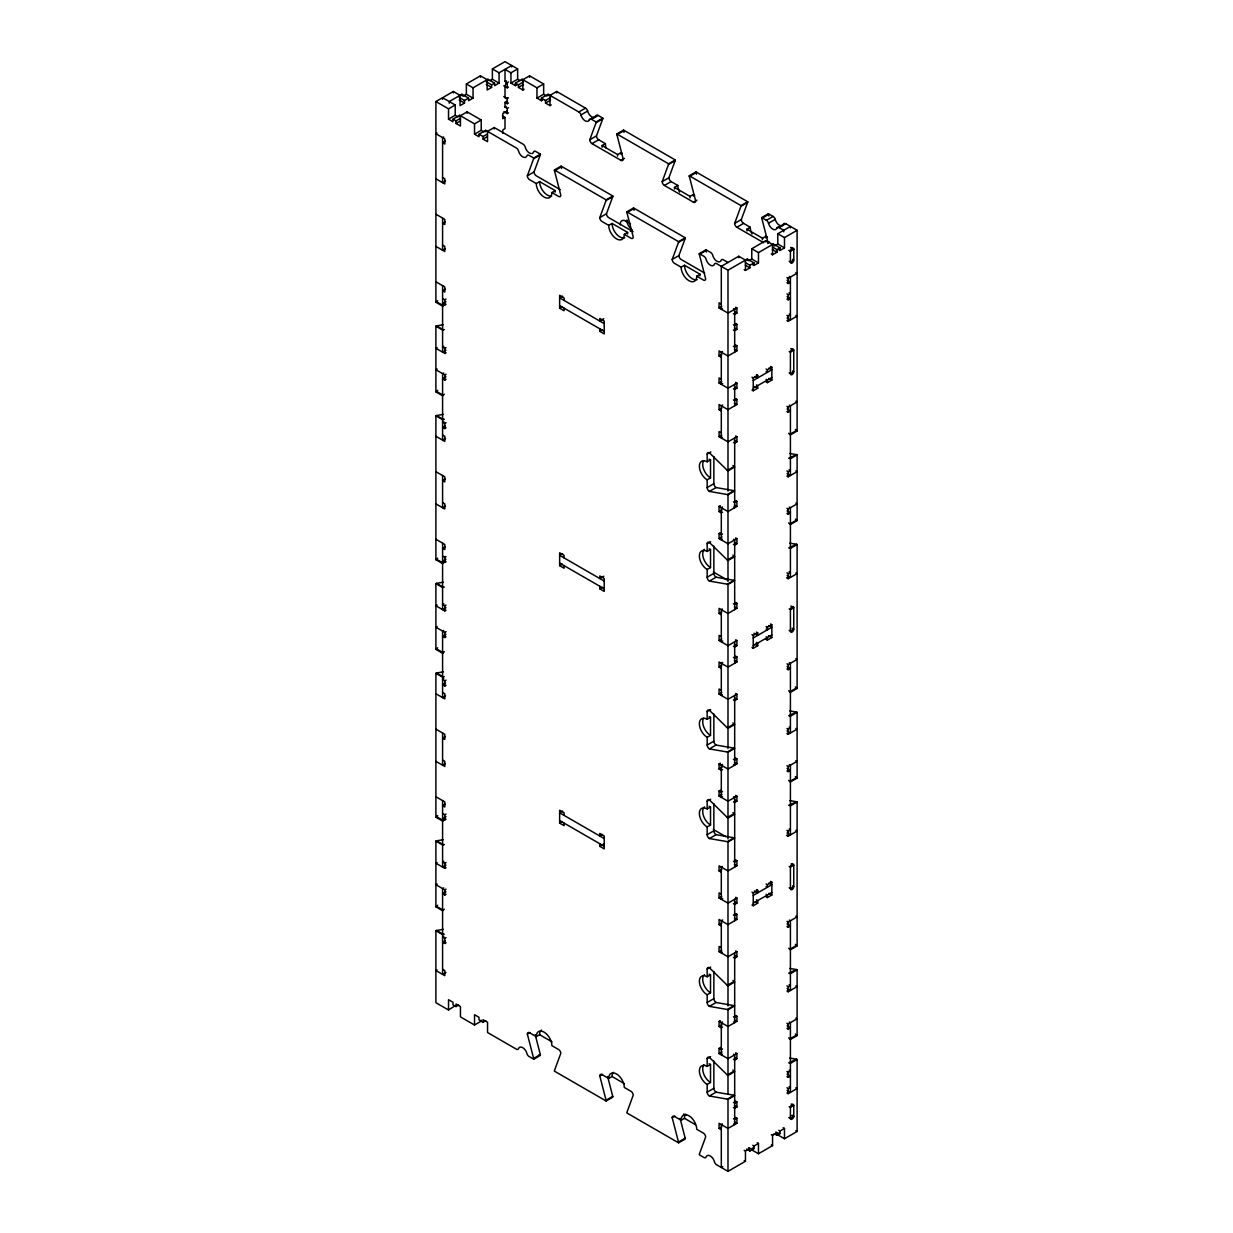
<?xml version="1.0" encoding="UTF-8"?>
<svg xmlns="http://www.w3.org/2000/svg" width="1233" height="1233" viewBox="0 0 1233 1233"><rect width="100%" height="100%" fill="white"/><g stroke="black" fill="none" stroke-linecap="round" stroke-linejoin="round"><path stroke-width="1.5" d="M536.263 183.547L539.607 181.605L555.22 190.622L551.875 192.548A11.035 6.365 60 0 1 544.077 197.064A11.035 6.365 60 0 1 536.263 183.547L529.574 179.679A3.16 1.819 60 0 1 527.354 175.81L533.627 158.718A3.16 1.819 60 0 0 533.719 158.04L540.408 154.171L535.708 151.459A3.16 1.819 60 0 0 533.612 151.967A6.304 3.637 60 0 1 531.978 153.508M527.354 175.81L534.043 171.957L540.316 154.865A3.16 1.819 60 0 0 540.408 154.171M624.484 158.363L621 160.367L592.01 143.629A3.16 1.819 60 0 1 589.775 139.776L596.063 122.683A3.16 1.819 60 0 0 596.156 121.99L602.845 118.137L598.144 115.424A3.16 1.819 60 0 0 596.048 115.917A6.304 3.637 60 0 1 591.84 116.919A6.304 3.637 60 0 1 587.632 111.062A3.16 1.819 60 0 0 585.521 108.134L556.669 91.473L549.98 95.342L549.98 105.637L551.228 104.913M589.775 139.776L596.464 135.907L602.752 118.815A3.16 1.819 60 0 0 602.845 118.137M608.701 225.362L612.046 223.42L627.643 232.436L624.299 234.362A11.035 6.365 60 0 1 616.5 238.878A11.035 6.365 60 0 1 608.701 225.362L602.012 221.493A3.16 1.819 60 0 1 599.777 217.64L606.05 200.532A3.16 1.819 60 0 0 606.143 199.854L612.832 196.001L561.107 166.131L554.418 169.984A3.16 1.819 60 0 0 554.511 170.786L560.799 195.122A3.16 1.819 60 0 1 558.564 196.417L551.875 192.548M599.777 217.64L606.466 213.771L612.739 196.679A3.16 1.819 60 0 0 612.832 196.001M696.907 200.178L693.424 202.181L664.433 185.443A3.16 1.819 60 0 1 662.213 181.59L668.486 164.498A3.16 1.819 60 0 0 668.579 163.804L675.268 159.951L623.544 130.082L616.854 133.95A3.16 1.819 60 0 0 616.947 134.736L623.22 159.088A3.16 1.819 60 0 1 621 160.367M662.213 181.59L668.903 177.722L675.175 160.629A3.16 1.819 60 0 0 675.268 159.951M681.125 267.176L684.469 265.249L700.082 274.25L696.737 276.192A11.035 6.365 60 0 1 688.923 280.692A11.035 6.365 60 0 1 681.125 267.176L674.436 263.307A3.16 1.819 60 0 1 672.201 259.454L678.489 242.362A3.16 1.819 60 0 0 678.582 241.668L685.271 237.815L633.546 207.945L626.857 211.814A3.16 1.819 60 0 0 626.95 212.6L633.223 236.936A3.16 1.819 60 0 1 630.988 238.231L624.299 234.362M672.201 259.454L678.89 255.585L685.178 238.493A3.16 1.819 60 0 0 685.271 237.815M763.766 242.793L736.872 227.273A3.16 1.819 60 0 1 734.637 223.404L740.925 206.312A3.16 1.819 60 0 0 741.018 205.634L747.707 201.765L695.967 171.896L689.278 175.764A3.16 1.819 60 0 0 689.37 176.55L695.659 200.902A3.16 1.819 60 0 1 693.424 202.181M734.637 223.404L741.326 219.536L747.614 202.443A3.16 1.819 60 0 0 747.707 201.765M444.342 304.536L443.217 305.645A3.16 1.819 -60 0 1 442.585 306.123L435.896 302.255A3.16 1.819 -60 0 0 436.528 301.777L437.653 300.682M444.342 394.19L443.217 395.284A3.16 1.819 -60 0 1 442.585 395.762L435.896 391.894A3.16 1.819 -60 0 0 436.528 391.431L437.653 390.322M445.452 560.907L443.217 563.111A3.16 1.819 -60 0 1 442.585 563.589L435.896 559.72A3.16 1.819 -60 0 0 436.528 559.258L437.653 558.148M444.342 651.656L443.217 652.766A3.16 1.819 -60 0 1 442.585 653.228L435.896 649.375A3.16 1.819 -60 0 0 436.528 648.897L437.653 647.803M444.342 819.483L443.217 820.592A3.16 1.819 -60 0 1 442.585 821.055L435.896 817.202A3.16 1.819 -60 0 0 436.528 816.724L437.653 815.63M444.342 909.137L443.217 910.231A3.16 1.819 -60 0 1 442.585 910.709L435.896 906.841A3.16 1.819 -60 0 0 436.528 906.363L437.653 905.269M435.896 302.255L435.896 101.553L453.359 91.473L460.048 95.342L460.048 105.637L464.502 103.063L464.502 100.49L468.586 98.131L468.586 100.705L473.056 98.131L473.056 87.82L466.367 83.967L466.367 94.263L473.056 98.131M466.367 83.967L480.454 75.83L487.143 79.698L487.143 89.994L491.597 87.42L491.597 84.846L486.249 81.748M511.695 67.014L511.695 65.519L499.072 72.809L499.072 83.104L492.383 79.251L492.383 68.94L505.006 61.65L517.644 68.94L517.644 79.251L510.955 83.104L510.955 72.809L505.006 69.372L505.006 81.393L507.241 82.673L508.489 81.948M468.586 98.131L461.897 94.263L449.274 101.553L449.274 103.248M473.056 87.82L487.914 79.251L494.603 83.104L494.603 85.678L499.072 83.104M463.022 96.189L466.367 94.263M489.871 80.684L492.383 79.251M448.519 108.858L455.208 104.99L455.208 115.285L448.519 119.154L448.519 108.858L435.896 101.553M510.955 72.809L517.644 68.94M491.597 84.846L494.603 83.104M505.006 81.393L506.27 80.669M448.519 119.154L452.989 121.728L452.989 119.154L459.678 115.285L474.535 123.87L481.224 120.002L481.224 130.313L474.535 134.166L474.535 123.87M503.758 85.817L507.241 87.82L508.489 87.096M516.673 84.954L515.425 85.678L515.425 83.104L522.114 79.251L536.971 87.82L543.661 83.967L543.661 94.263L536.971 98.131L536.971 87.82M481.224 120.002L467.137 111.879L460.448 115.732L460.448 126.043L455.994 123.454L455.994 120.88L460.001 118.568M543.661 83.967L529.574 75.83L522.884 79.698L522.884 89.994L524.133 89.269M515.425 83.104L518.43 84.846L523.439 81.948M437.006 133.102L435.896 133.734L444.805 138.897L444.805 144.045L442.585 142.751L445.252 141.209M455.994 123.454L460.001 121.142M518.43 84.846L518.43 87.42L523.439 84.522M503.758 96.544L507.241 98.548L508.489 97.823M443.695 136.955L442.585 137.603L442.585 182.654L445.545 180.943M508.489 107.703L507.241 108.427L505.006 107.132L505.006 102.416L507.518 100.967M505.006 102.416L507.241 103.711L508.489 102.986M505.006 107.132L506.27 106.408M507.241 111.001L502.787 113.575L502.787 118.722L505.006 117.428L505.006 128.586L502.787 129.881L502.787 133.318M503.896 111.648L507.241 113.575L508.489 112.85M474.535 134.166L479.005 136.74L479.005 134.166L485.694 130.313L516.411 148.037A3.16 1.819 60 0 1 518.507 150.965A6.304 3.637 60 0 0 522.715 156.838A6.304 3.637 60 0 0 526.923 155.82A3.16 1.819 60 0 1 529.019 155.327L533.719 158.04M542.69 99.981L541.426 100.705L541.426 98.131L548.115 94.263L578.832 112.003A3.16 1.819 60 0 1 580.943 114.931A6.304 3.637 60 0 0 585.151 120.788A6.304 3.637 60 0 0 589.343 119.786A3.16 1.819 60 0 1 591.455 119.277L598.144 115.424M530.714 153.508A6.304 3.637 60 0 1 525.196 147.112A3.16 1.819 60 0 0 523.1 144.184L494.233 127.523L487.544 131.376L487.544 141.687L483.089 139.098L483.089 136.524L479.005 134.166M483.089 136.524L487.097 134.212M541.426 98.131L545.525 100.49L550.534 97.592M483.089 139.098L487.097 136.786M545.525 100.49L545.525 103.063L550.534 100.166M578.832 112.003L585.521 108.134M580.943 114.931L587.632 111.062M589.343 119.786L596.032 115.917M533.627 158.718L540.316 154.865M596.063 122.683L602.752 118.815M445.252 221.663L442.585 223.219L444.805 224.498L444.805 219.351L435.896 214.203M592.01 143.629L598.699 139.776L605.388 143.629A11.035 6.365 60 0 0 606.266 148.268M554.511 170.786L561.2 166.917A3.16 1.819 60 0 1 561.107 166.131M616.947 134.736L623.636 130.868A3.16 1.819 60 0 1 623.544 130.082M602.166 147.282A11.035 6.365 60 0 1 602.043 145.571L605.388 143.629M445.252 248.696L442.585 250.253L442.585 218.056M617.517 156.144A11.035 6.365 60 0 0 617.656 154.572L621 152.645L622.249 153.37M445.252 289.262L442.585 290.803L444.805 292.082L444.805 286.935L435.896 281.787M606.05 200.532L612.739 196.679M668.486 164.498L675.175 160.629M442.585 298.525L444.805 299.804L446.069 299.08M445.93 301.746L442.585 303.672L444.805 304.967L446.069 304.243M664.433 185.443L671.122 181.59L677.811 185.443A11.035 6.365 60 0 0 679.568 192.132M626.95 212.6L633.639 208.731A3.16 1.819 60 0 1 633.546 207.945M689.37 176.55L696.059 172.697A3.16 1.819 60 0 1 695.967 171.896M674.605 189.096A11.035 6.365 60 0 1 674.466 187.385L677.811 185.443M620.245 224.915A7.876 4.547 60 0 1 625.794 221.061L627.042 220.337M689.956 197.958A11.035 6.365 60 0 0 690.079 196.386L693.424 194.46L694.688 195.184M630.387 231.28L632.067 230.324M437.145 347.583L435.896 348.307L444.805 353.455L446.069 352.73M443.834 346.288L442.585 347.012L444.805 348.307L446.069 347.583M445.93 350.234L442.585 352.16L442.585 285.655M562.618 296.167L559.643 297.877L604.232 323.632M437.145 369.037L435.896 369.761L444.805 374.909L446.069 374.185M443.695 372.983L442.585 373.614L442.585 440.135L445.545 438.424M564.097 300.451L564.097 297.877L559.643 295.303L559.643 308.173L562.31 306.632M678.489 242.362L685.178 238.493M740.925 206.312L747.614 202.443M445.93 376.836L442.585 378.762L444.805 380.057L446.069 379.332M736.872 227.273L743.561 223.404L750.25 227.273A11.035 6.365 60 0 0 751.991 233.962M696.737 276.192L703.426 280.045A3.16 1.819 60 0 0 705.646 278.766L699.373 254.414A3.16 1.819 60 0 1 699.281 253.628L705.97 249.76L710.67 252.472A3.16 1.819 60 0 1 712.766 255.401A6.304 3.637 60 0 0 716.974 261.273A6.304 3.637 60 0 0 721.182 260.255A3.16 1.819 60 0 1 723.278 259.762L727.994 262.475M767.928 243.579A3.16 1.819 60 0 0 768.082 242.716L761.809 218.364A3.16 1.819 60 0 1 761.717 217.578L768.406 213.71L773.106 216.438A3.16 1.819 60 0 1 775.203 219.366A6.304 3.637 60 0 0 779.41 225.223A6.304 3.637 60 0 0 783.618 224.221A3.16 1.819 60 0 1 785.714 223.712L797.104 230.294L797.104 430.995L790.415 434.848A3.16 1.819 60 0 1 789.783 434.37L788.658 433.276M699.373 254.414L706.062 250.546A3.16 1.819 60 0 1 705.97 249.76M761.809 218.364L768.498 214.511A3.16 1.819 60 0 1 768.406 213.71M747.028 230.91A11.035 6.365 60 0 1 746.905 229.199L750.25 227.273M761.717 217.578L766.417 220.291L773.106 216.438M766.417 220.291A3.16 1.819 60 0 1 768.513 223.219L775.203 219.366M603.785 318.731L599.777 321.058L599.777 318.468L604.232 321.058L604.232 333.927L599.777 331.353L599.777 328.779M768.513 223.219A6.304 3.637 60 0 0 772.721 229.091A6.304 3.637 60 0 0 776.929 228.074L783.618 224.221M776.929 228.074A3.16 1.819 60 0 1 779.025 227.581L785.714 223.712M443.834 421.393L442.585 422.102L444.805 423.397L446.069 422.672M599.777 331.353L602.459 329.812M762.379 239.772A11.035 6.365 60 0 0 762.518 238.216L765.863 236.274L767.527 237.245M445.252 425.709L442.585 427.265L444.805 428.545L446.069 427.82M744.193 269.688L745.456 270.412L745.456 260.117L738.767 256.248L721.305 266.343L721.305 309.252L722.415 308.604M751.776 248.742L758.465 252.611L758.465 262.906L751.776 259.038L751.776 248.742L765.863 240.605L772.552 244.473L772.552 254.769L771.303 254.044M797.104 230.294L784.481 237.584L784.481 247.879L777.792 244.026L777.792 233.731L790.415 226.425L790.415 227.935M768.082 242.716L769.346 241.992M699.281 253.628L703.981 256.341A3.16 1.819 60 0 1 706.077 259.269A6.304 3.637 60 0 0 710.285 265.126A6.304 3.637 60 0 0 714.493 264.124A3.16 1.819 60 0 1 716.589 263.631L727.994 270.197L747.306 259.038L753.995 262.906L753.995 265.48L752.746 264.756M758.465 252.611L773.322 244.026L780.011 247.879L780.011 250.453L778.763 249.729M748.708 260.81L751.776 259.038M774.447 245.953L777.792 244.026M745.318 262.614L749.911 265.265L753.995 262.906M772.413 246.97L777.006 249.621L780.011 247.879M745.456 270.412L749.911 267.838L749.911 265.265M753.995 265.48L758.465 262.906M772.552 254.769L777.006 252.195L777.006 249.621M780.011 250.453L784.481 247.879M721.305 304.104L719.07 302.809L719.07 307.957L721.752 306.416M733.419 313.675L734.683 314.4L736.902 313.105L736.902 307.957L727.994 313.105L719.07 307.957M786.931 277.625L788.195 278.35L797.104 273.202L795.855 272.478M445.252 479.144L442.585 480.685L444.805 481.964L444.805 476.817L435.896 471.669M786.931 282.773L788.195 283.498L790.415 282.218L787.07 280.276M733.419 329.982L734.683 330.706L736.902 329.411L736.902 324.264L734.683 325.558L733.419 324.834M786.931 293.932L788.195 294.656L790.415 293.377L789.166 292.653M786.931 299.08L788.195 299.804L790.415 298.525L787.07 296.598M445.252 506.177L442.585 507.719L442.585 475.537M722.415 351.513L721.305 352.16L721.305 384.342L722.692 383.54M735.654 344.993L736.902 345.718L736.902 350.881L727.994 356.029L719.07 350.881L719.07 356.029L721.752 354.472M736.902 345.718L734.683 347.012L733.419 346.288M786.931 315.386L788.195 316.11L790.415 314.831L789.166 314.107M786.931 320.534L788.195 321.258L797.104 316.11L795.855 315.386M721.305 379.194L719.07 377.914L719.07 383.062L721.752 381.506M445.252 546.728L442.585 548.269L444.805 549.564L444.805 544.416L435.896 539.253M733.419 388.765L734.683 389.489L736.902 388.21L736.902 383.062L727.994 388.21L719.07 383.062M751.991 377.19L753.24 377.914L757.709 375.341L757.709 377.914L755.197 376.466M766.109 369.037L767.358 369.761L771.827 367.187L771.827 380.057L767.358 382.631L766.109 381.922M442.585 555.991L444.805 557.285L446.069 556.561M753.255 380.488L771.843 369.761L768.868 368.035M445.93 559.212L442.585 561.138L444.805 562.433L446.069 561.709M722.692 404.994L721.305 405.796L721.305 437.992L722.415 437.345M753.255 388.21L771.843 377.483M735.654 398.644L736.902 399.369L736.902 404.516L727.994 409.664L719.07 404.516L719.07 409.664L721.752 408.123M736.902 399.369L734.683 400.648L733.419 399.924M751.991 390.06L753.24 390.784L757.709 388.21L757.709 385.636L756.446 384.912M721.305 432.829L719.07 431.55L719.07 436.698L721.752 435.157M437.145 605.049L435.896 605.773L444.805 610.921L446.069 610.196M443.834 603.754L442.585 604.478L444.805 605.773L446.069 605.049M733.419 442.416L734.683 443.14L736.902 441.846L736.902 436.698L727.994 441.846L719.07 436.698M786.931 406.366L788.195 407.09L797.104 401.943L795.855 401.218M709.407 491.428L716.096 487.574L734.036 490.672A3.16 1.819 60 0 1 734.683 490.934L727.994 494.803A3.16 1.819 60 0 0 727.347 494.541L709.407 491.428A3.16 1.819 60 0 1 707.172 487.574L707.172 479.837A11.035 6.365 60 0 1 699.373 466.321A11.035 6.365 60 0 1 707.172 461.82L707.172 454.098L710.932 451.925M445.93 607.699L442.585 609.641L442.585 543.121M786.931 411.514L788.195 412.238L790.415 410.943L787.07 409.017M707.172 461.82L710.516 459.894L710.516 477.911L707.172 479.837M562.618 553.632L559.643 555.343L604.232 581.097M437.145 626.503L435.896 627.227L444.805 632.375L446.069 631.65M443.695 630.448L442.585 631.096L442.585 697.601L445.545 695.89M564.097 557.933L564.097 555.343L559.643 552.769L559.643 565.654L562.31 564.097M727.347 470.42L734.036 466.552A3.16 1.819 60 0 0 734.683 467.03L727.994 470.898A3.16 1.819 60 0 1 727.347 470.42L709.407 452.804A3.16 1.819 60 0 0 707.172 454.098M789.783 434.37L796.472 430.517A3.16 1.819 60 0 0 797.104 430.995M445.93 634.317L442.585 636.243L444.805 637.523L446.069 636.798M707.172 487.574L713.861 483.706L713.861 456.518M727.347 494.541L734.036 490.672M788.658 458.306L796.472 454.638A3.16 1.819 60 0 1 797.104 454.885L797.104 520.634L790.415 524.503A3.16 1.819 60 0 1 789.783 524.025L788.658 522.915M797.104 454.885L790.415 458.753A3.16 1.819 60 0 0 789.783 458.491M722.553 512.142L721.305 512.866L719.07 511.572L719.07 506.424L720.319 505.7M722.553 506.994L721.305 507.719L721.305 539.9L722.415 539.253M603.785 576.212L599.777 578.524L599.777 575.95L604.232 578.524L604.232 591.393L599.777 588.819L599.777 586.245M719.07 511.572L721.999 509.892M719.07 506.424L727.994 511.572L736.902 506.424L736.902 501.276L734.683 502.571L733.419 501.846M786.931 470.944L788.195 471.669L790.415 470.389L789.166 469.665M786.931 476.092L788.195 476.817L797.104 471.669L795.855 470.944M443.834 678.859L442.585 679.583L444.805 680.863L446.069 680.138M599.777 588.819L602.459 587.278M445.252 683.19L442.585 684.731L444.805 686.026L446.069 685.301M733.419 544.323L734.683 545.048L736.902 543.768L736.902 538.621L727.994 543.768L719.07 538.621L719.07 533.457L720.319 532.733M722.553 534.028L721.305 534.752L719.07 533.457M709.407 581.082L716.096 577.214L734.036 580.327A3.16 1.819 60 0 1 734.683 580.589L727.994 584.442A3.16 1.819 60 0 0 727.347 584.18L709.407 581.082A3.16 1.819 60 0 1 707.172 577.214L707.172 569.492A11.035 6.365 60 0 1 699.373 555.975A11.035 6.365 60 0 1 707.172 551.459L707.172 543.738L710.655 541.734M719.07 538.621L721.999 536.925M707.172 551.459L710.516 549.533L710.516 567.565L707.172 569.492M786.931 508.273L788.195 508.998L797.104 503.85L795.855 503.126M786.931 513.437L788.195 514.161L790.415 512.866L787.07 510.94M727.347 560.059L734.036 556.206A3.16 1.819 60 0 0 734.683 556.684L727.994 560.537A3.16 1.819 60 0 1 727.347 560.059L709.407 542.458A3.16 1.819 60 0 0 707.172 543.738M789.783 524.025L796.472 520.156A3.16 1.819 60 0 0 797.104 520.634M707.172 577.214L713.861 573.345L713.861 546.157M445.252 736.61L442.585 738.151L444.805 739.446L444.805 734.298L435.896 729.15M727.347 584.18L734.036 580.327M788.658 547.945L796.472 544.277A3.16 1.819 60 0 1 797.104 544.539L797.104 688.461L790.415 692.329A3.16 1.819 60 0 1 789.783 691.852L788.658 690.742M797.104 544.539L790.415 548.392A3.16 1.819 60 0 0 789.783 548.146M445.252 763.643L442.585 765.184L442.585 733.003M722.415 608.994L721.305 609.626L721.305 641.823L722.692 641.006M735.654 602.475L736.902 603.199L736.902 608.347L727.994 613.495L719.07 608.347L719.07 613.495L721.752 611.953M736.902 603.199L734.683 604.478L733.419 603.754M786.931 572.867L788.195 573.592L790.415 572.297L789.166 571.573M786.515 577.768L788.195 578.739L797.104 573.592L795.855 572.867M721.305 636.66L719.07 635.38L719.07 640.528L721.752 638.987M445.252 804.193L442.585 805.75L444.805 807.029L444.805 801.882L435.896 796.734M733.419 646.246L734.683 646.971L736.902 645.676L736.902 640.528L727.994 645.676L719.07 640.528M751.991 634.671L753.24 635.396L757.709 632.822L757.709 635.396L753.933 633.223M766.109 626.518L767.358 627.243L771.827 624.669L771.827 637.538L767.358 640.112L766.109 639.388M442.585 813.472L444.805 814.751L446.069 814.027M753.255 637.954L771.843 627.227L768.868 625.516M445.93 816.678L442.585 818.62L444.805 819.899L446.069 819.174M722.692 662.475L721.305 663.277L721.305 695.458L722.415 694.811M753.255 645.676L771.843 634.949M735.654 656.11L736.902 656.835L736.902 661.982L727.994 667.13L719.07 661.982L719.07 667.13L721.752 665.589M736.902 656.835L734.683 658.129L733.419 657.405M751.991 647.541L753.24 648.265L757.709 645.691L757.709 643.117L756.446 642.393M721.305 690.31L719.07 689.016L719.07 694.164L721.752 692.622M437.145 862.514L435.896 863.239L444.805 868.386L446.069 867.678M443.834 861.235L442.585 861.959L444.805 863.239L446.069 862.514M733.419 699.882L734.683 700.606L736.902 699.311L736.902 694.164L727.994 699.311L719.07 694.164M786.931 663.832L788.195 664.556L797.104 659.408L795.855 658.684M709.407 748.909L716.096 745.04L734.036 748.154A3.16 1.819 60 0 1 734.683 748.416L727.994 752.269A3.16 1.819 60 0 0 727.347 752.007L709.407 748.909A3.16 1.819 60 0 1 707.172 745.04L707.172 737.319A11.035 6.365 60 0 1 699.373 723.802A11.035 6.365 60 0 1 707.172 719.286L707.172 711.564L710.655 709.561M445.93 865.181L442.585 867.107L442.585 800.587M786.931 668.98L788.195 669.704L790.415 668.425L787.07 666.498M707.172 719.286L710.516 717.359L710.516 735.392L707.172 737.319M562.618 811.098L559.643 812.824L604.232 838.563M437.145 883.984L435.896 884.693L444.805 889.856L446.069 889.132M443.695 887.914L442.585 888.561L442.585 974.394L445.93 972.452M564.097 815.398L564.097 812.824L559.643 810.251L559.643 823.12L562.31 821.579M727.347 727.886L734.036 724.033A3.16 1.819 60 0 0 734.683 724.511L727.994 728.364A3.16 1.819 60 0 1 727.347 727.886L709.407 710.285A3.16 1.819 60 0 0 707.172 711.564M789.783 691.852L796.472 687.983A3.16 1.819 60 0 0 797.104 688.461M445.93 891.783L442.585 893.709L444.805 895.004L446.069 894.279M707.172 745.04L713.861 741.172L713.861 713.984M727.347 752.007L734.036 748.154M788.658 715.772L796.472 712.104A3.16 1.819 60 0 1 797.104 712.366L797.104 778.1L790.415 781.969A3.16 1.819 60 0 1 789.783 781.491L788.658 780.397M797.104 712.366L790.415 716.219A3.16 1.819 60 0 0 789.783 715.972M722.553 769.608L721.305 770.332L719.07 769.053L719.07 763.905L720.319 763.181M722.553 764.46L721.305 765.184L721.305 797.366L722.415 796.734M602.459 834.448L599.777 835.989L599.777 833.416L604.232 835.989L604.232 848.874L599.777 846.3L599.777 843.711M719.07 769.053L721.999 767.358M719.07 763.905L727.994 769.053L736.902 763.905L736.902 758.757L734.683 760.037L733.419 759.312M786.931 728.426L788.195 729.15L790.415 727.855L789.166 727.131M786.931 733.573L788.195 734.298L797.104 729.15L795.855 728.426M443.834 936.325L442.585 937.049L444.805 938.344L446.069 937.619M599.777 846.3L603.785 843.973M445.252 940.656L442.585 942.197L444.805 943.492L446.069 942.767M733.419 801.804L734.683 802.529L736.902 801.234L736.902 796.086L727.994 801.234L719.07 796.086L719.07 790.939L720.319 790.214M722.553 791.494L721.305 792.218L719.07 790.939M709.407 838.548L716.096 834.679L734.036 837.793A3.16 1.819 60 0 1 734.683 838.055L727.994 841.923A3.16 1.819 60 0 0 727.347 841.661L709.407 838.548A3.16 1.819 60 0 1 707.172 834.679L707.172 826.958A11.035 6.365 60 0 1 699.373 813.441A11.035 6.365 60 0 1 707.172 808.94L707.172 801.219L710.655 799.2M719.07 796.086L721.999 794.391M707.172 808.94L710.516 807.014L710.516 825.031L707.172 826.958M786.931 765.755L788.195 766.479L797.104 761.331L795.855 760.607M437.006 969.878L435.896 970.525L444.805 975.673L444.805 970.525L442.585 969.23M786.931 770.902L788.195 771.627L790.415 770.332L787.07 768.406M727.347 817.541L734.036 813.672A3.16 1.819 60 0 0 734.683 814.15L727.994 818.018A3.16 1.819 60 0 1 727.347 817.541L709.407 799.924A3.16 1.819 60 0 0 707.172 801.219M789.783 781.491L796.472 777.638A3.16 1.819 60 0 0 797.104 778.1M707.172 834.679L713.861 830.826L713.861 803.623M727.347 841.661L734.036 837.793M788.658 805.411L796.472 801.743A3.16 1.819 60 0 1 797.104 802.005L797.104 945.927L790.415 949.795A3.16 1.819 60 0 1 789.783 949.318L788.658 948.223M797.104 802.005L790.415 805.873A3.16 1.819 60 0 0 789.783 805.611M443.264 929.328L436.528 930.483A3.16 1.819 -60 0 0 435.896 930.745L435.896 1002.706L448.519 1009.997L455.208 1005.666M448.519 1009.997L448.519 999.701L452.989 1002.275L452.989 1004.849L455.994 1006.59L458.661 1005.049M722.415 866.46L721.305 867.107L721.305 899.289L722.692 898.487M735.654 859.94L736.902 860.665L736.902 865.813L727.994 870.96L719.07 865.813L719.07 870.96L721.752 869.419M736.902 860.665L734.683 861.959L733.419 861.235M786.931 830.333L788.195 831.057L790.415 829.778L789.166 829.054M786.515 835.25L788.195 836.205L797.104 831.057L795.855 830.333M455.994 1006.59L455.994 1004.016L460.448 1006.59L460.448 1016.886L474.535 1025.024L481.224 1021.155L481.224 1020.2M474.535 1025.024L474.535 1014.728L479.005 1017.302L479.005 1019.876L483.089 1022.234L485.756 1020.693M721.305 894.141L719.07 892.846L719.07 897.994L721.752 896.453M733.419 903.712L734.683 904.436L736.902 903.157L736.902 897.994L727.994 903.157L719.07 897.994M751.991 892.137L753.24 892.862L757.709 890.288L757.709 892.862L754.349 890.935M766.109 883.984L767.358 884.708L771.827 882.134L771.827 895.004L767.358 897.578L766.109 896.853M753.255 895.42L771.843 884.693L768.868 882.982M722.692 919.941L721.305 920.743L721.305 952.924L722.415 952.292M753.255 903.157L771.843 892.43M535.214 1034.764L540.316 1054.539A3.16 1.819 60 0 1 540.408 1055.325L533.719 1059.193A3.16 1.819 60 0 0 533.627 1058.407L527.354 1034.055L530.02 1032.514M735.654 913.576L736.902 914.3L736.902 919.464L727.994 924.611L719.07 919.464L719.07 924.611L721.752 923.055M736.902 914.3L734.683 915.595L733.419 914.871M751.991 905.007L753.24 905.731L757.709 903.157L757.709 900.583L756.446 899.859M527.354 1034.055A3.16 1.819 60 0 1 529.574 1032.761L536.263 1036.629L539.607 1034.703A11.035 6.365 60 0 1 541.349 1030.033M533.627 1058.407L540.316 1054.539M721.305 947.776L719.07 946.497L719.07 951.645L721.752 950.104M733.419 957.347L734.683 958.072L736.902 956.793L736.902 951.645L727.994 956.793L719.07 951.645M786.931 921.313L788.195 922.037L797.104 916.89L795.855 916.165M709.407 1006.375L716.096 1002.506L734.036 1005.619A3.16 1.819 60 0 1 734.683 1005.881L727.994 1009.75A3.16 1.819 60 0 0 727.347 1009.488L709.407 1006.375A3.16 1.819 60 0 1 707.172 1002.506L707.172 994.784A11.035 6.365 60 0 1 699.373 981.268A11.035 6.365 60 0 1 707.172 976.767L707.172 969.046L710.655 967.026M786.931 926.461L788.195 927.185L790.415 925.891L787.07 923.964M707.172 976.767L710.516 974.841L710.516 992.858L707.172 994.784M727.347 985.367L734.036 981.499A3.16 1.819 60 0 0 734.683 981.977L727.994 985.845A3.16 1.819 60 0 1 727.347 985.367L709.407 967.751A3.16 1.819 60 0 0 707.172 969.046M789.783 949.318L796.472 945.464A3.16 1.819 60 0 0 797.104 945.927M707.172 1002.506L713.861 998.653L713.861 971.45M607.638 1076.579L612.739 1096.353A3.16 1.819 60 0 1 612.832 1097.139L606.143 1101.007A3.16 1.819 60 0 0 606.05 1100.221L599.777 1075.87L602.459 1074.328M727.347 1009.488L734.036 1005.619M788.658 973.238L796.472 969.57A3.16 1.819 60 0 1 797.104 969.832L797.104 1035.581L790.415 1039.434A3.16 1.819 60 0 1 789.783 1038.972L788.658 1037.862M599.777 1075.87A3.16 1.819 60 0 1 602.012 1074.59L608.701 1078.443L612.046 1076.517A11.035 6.365 60 0 1 613.31 1072.325M797.104 969.832L790.415 973.7A3.16 1.819 60 0 0 789.783 973.438M722.553 1027.089L721.305 1027.813L719.07 1026.519L719.07 1021.371L720.319 1020.647M722.553 1021.941L721.305 1022.666L721.305 1054.847L722.415 1054.2M719.07 1026.519L721.999 1024.839M719.07 1021.371L727.994 1026.519L736.902 1021.371L736.902 1016.223L734.683 1017.518L733.419 1016.793M786.931 985.891L788.195 986.616L790.415 985.321L789.166 984.597M786.931 991.039L788.195 991.764L797.104 986.616L795.855 985.891M606.05 1100.221L612.739 1096.353M733.419 1059.27L734.683 1059.995L736.902 1058.7L736.902 1053.552L727.994 1058.7L719.07 1053.552L719.07 1048.404L720.735 1047.449M722.553 1048.975L721.305 1049.699L719.07 1048.404M709.407 1096.014L716.096 1092.161L734.036 1095.258A3.16 1.819 60 0 1 734.683 1095.52L727.994 1099.389A3.16 1.819 60 0 0 727.347 1099.127L709.407 1096.014A3.16 1.819 60 0 1 707.172 1092.161L707.172 1084.439A11.035 6.365 60 0 1 699.373 1070.922A11.035 6.365 60 0 1 707.172 1066.406L707.172 1058.685L710.655 1056.681M719.07 1053.552L721.999 1051.872M707.172 1066.406L710.516 1064.48L710.516 1082.497L707.172 1084.439M786.931 1023.22L788.195 1023.945L797.104 1018.797L795.855 1018.073M786.931 1028.368L788.195 1029.093L790.415 1027.813L787.07 1025.871M727.347 1075.006L734.036 1071.153A3.16 1.819 60 0 0 734.683 1071.631L727.994 1075.484A3.16 1.819 60 0 1 727.347 1075.006L709.407 1057.405A3.16 1.819 60 0 0 707.172 1058.685M789.783 1038.972L796.472 1035.103A3.16 1.819 60 0 0 797.104 1035.581M707.172 1092.161L713.861 1088.292L713.861 1061.104M680.077 1118.393L685.178 1138.167A3.16 1.819 60 0 1 685.271 1138.968L678.582 1142.821A3.16 1.819 60 0 0 678.489 1142.035L672.201 1117.684L674.883 1116.142M672.201 1117.684A3.16 1.819 60 0 1 674.436 1116.404L681.125 1120.258L684.469 1118.331A11.035 6.365 60 0 1 685.748 1114.139M727.347 1099.127L734.036 1095.258M788.658 1062.892L796.472 1059.224A3.16 1.819 60 0 1 797.104 1059.486L797.104 1131.447L784.481 1138.737L777.792 1134.869L777.792 1133.913M797.104 1059.486L790.415 1063.339A3.16 1.819 60 0 0 789.783 1063.077M733.419 1107.542L734.683 1108.267L736.902 1106.987L736.902 1101.84L734.683 1103.119L733.419 1102.394M786.931 1071.492L788.195 1072.217L790.415 1070.938L789.166 1070.213M786.931 1076.656L788.195 1077.38L790.415 1076.085L787.07 1074.159M678.489 1142.035L685.178 1138.167M722.415 1123.926L721.305 1124.573L721.305 1167.481L722.754 1166.649M735.654 1117.422L736.902 1118.146L736.902 1123.294L727.994 1128.442L719.07 1123.294L719.07 1128.442L721.752 1126.9M736.902 1118.146L734.683 1119.425L733.419 1118.701M786.931 1087.799L788.195 1088.523L790.415 1087.244L789.166 1086.52M786.931 1092.962L788.195 1093.686L797.104 1088.523L795.855 1087.799M744.193 1150.25L745.456 1150.975L749.911 1148.385L749.911 1150.975L753.995 1148.601L753.995 1146.027L758.465 1143.453L758.465 1153.749L751.776 1149.896L751.776 1148.447M771.303 1134.607L772.552 1135.331L777.006 1132.742L777.006 1135.331L774.077 1133.636M778.763 1130.291L780.011 1131.015L784.481 1128.442L784.481 1138.737M777.006 1135.331L780.011 1133.589L780.011 1131.015M681.125 1120.258A11.035 6.365 60 0 1 688.923 1115.757A11.035 6.365 60 0 1 696.737 1129.274L703.426 1133.142A3.16 1.819 60 0 1 705.646 1136.996L699.373 1154.088A3.16 1.819 60 0 0 699.281 1154.782L703.981 1157.494A3.16 1.819 60 0 0 706.077 1156.986A6.304 3.637 60 0 1 710.285 1155.984A6.304 3.637 60 0 1 714.493 1161.84A3.16 1.819 60 0 0 716.589 1164.769L727.994 1171.35L745.456 1161.27L745.456 1150.975M758.465 1153.749L772.552 1145.627L772.552 1135.331M435.896 391.894L435.896 326.159A3.16 1.819 -60 0 1 436.528 325.897L443.264 324.726M435.896 326.159L442.585 330.012A3.16 1.819 -60 0 1 443.217 329.766L444.342 329.565M435.896 559.72L435.896 415.798A3.16 1.819 -60 0 1 436.528 415.536L443.264 414.38M435.896 415.798L442.585 419.667A3.16 1.819 -60 0 1 443.217 419.405L444.342 419.205M435.896 649.375L435.896 583.625A3.16 1.819 -60 0 1 436.528 583.363L443.264 582.207M435.896 583.625L442.585 587.494A3.16 1.819 -60 0 1 443.217 587.232L444.342 587.031M435.896 817.202L435.896 673.28A3.16 1.819 -60 0 1 436.528 673.018L443.264 671.846M435.896 673.28L442.585 677.133A3.16 1.819 -60 0 1 443.217 676.871L444.342 676.686M435.896 906.841L435.896 841.106A3.16 1.819 -60 0 1 436.528 840.844L443.264 839.673M435.896 841.106L442.585 844.959A3.16 1.819 -60 0 1 443.217 844.697L444.342 844.513M435.896 930.745L442.585 934.614A3.16 1.819 -60 0 1 443.217 934.352L444.342 934.152M789.736 453.467L796.472 454.638M789.736 543.106L796.472 544.277M789.736 710.932L796.472 712.104M789.736 800.587L796.472 801.743M789.736 968.414L796.472 969.57M789.736 1058.053L796.472 1059.224M591.455 119.277L596.156 121.99M616.854 133.95L668.579 163.804M689.278 175.764L741.018 205.634M779.025 227.581L783.726 230.294L783.726 231.789M517.644 79.251L520.156 80.684M543.661 94.263L546.728 96.035M492.383 68.94L499.072 72.809M777.792 233.731L784.481 237.584M510.955 83.104L515.425 85.678M518.43 87.42L522.884 89.994M536.971 98.131L541.426 100.705M545.525 103.063L549.98 105.637M790.846 247.386L793.759 249.066L793.759 260.117A2.358 1.372 -60 0 1 792.095 263.014A2.358 1.372 -60 0 1 790.415 262.043L789.166 261.319M505.854 83.166L507.518 84.121M790.846 247.694L793.759 249.39L790.415 251.316L789.166 250.592M789.166 250.284L790.415 251.008L790.415 262.043L793.759 260.117L792.511 259.392M602.043 145.571L617.656 154.572M674.466 187.385L690.079 196.386M746.905 229.199L762.518 238.216M486.249 84.322L491.597 87.42M772.413 249.544L777.006 252.195M789.305 276.423L790.415 277.071L790.415 319.979L787.07 318.052M502.34 115.887L505.006 117.428M459.154 97.392L464.502 100.49M459.154 99.965L464.502 103.063M745.318 265.187L749.911 267.838M455.208 104.99L442.585 97.7L442.585 99.38M554.418 169.984L606.143 199.854M626.857 211.814L678.582 241.668M455.208 115.285L457.998 116.904M481.224 130.313L484.014 131.916M452.989 119.154L455.994 120.88M625.794 221.061L630.433 223.743M560.229 189.651L536.263 175.81A3.16 1.819 60 0 1 534.043 171.957M631.835 230.987L608.701 217.64A3.16 1.819 60 0 1 606.466 213.771M632.252 231.234L633.084 231.712M704.675 273.048L681.125 259.454A3.16 1.819 60 0 1 678.89 255.585M735.654 307.233L736.902 307.957M733.558 308.604L734.683 309.252L734.683 352.16M734.406 311.656L736.902 313.105M790.846 348.538L793.759 350.234L793.759 371.688A2.358 1.372 -60 0 1 792.095 374.585A2.358 1.372 -60 0 1 790.415 373.614L789.166 372.89M789.166 351.436L790.415 352.16L793.759 350.234A2.358 1.372 -60 0 0 792.095 349.263A2.358 1.372 -60 0 0 790.415 352.16L790.415 373.614L793.759 371.688L792.511 370.963M735.654 323.539L736.902 324.264M734.406 327.963L736.902 329.411M770.563 366.463L771.827 367.187M442.585 177.506L444.805 178.8L444.805 183.948L435.896 178.8M734.406 349.432L736.902 350.881M766.109 371.611L767.358 372.335L767.358 369.761M768.899 378.377L771.827 380.057M766.109 379.332L767.358 380.057L767.358 382.631M756.446 374.616L757.709 375.341M719.07 356.029L721.305 357.308M789.305 405.164L790.415 405.796L790.415 475.537L787.07 473.595M754.781 386.53L757.709 388.21M735.654 382.338L736.902 383.062M734.406 386.761L736.902 388.21M734.406 403.068L736.902 404.516M559.643 305.599L604.232 331.353M559.643 308.173L564.097 310.747L564.097 308.173M442.585 245.105L444.805 246.384L444.805 251.532L435.896 246.384M719.07 409.664L721.305 410.943M735.654 435.973L736.902 436.698M734.406 440.397L736.902 441.846M436.528 301.777L443.217 305.645M789.305 507.071L790.415 507.719L790.415 577.445L787.07 575.518M436.528 325.897L443.217 329.766M735.654 500.552L736.902 501.276M734.406 504.975L736.902 506.424M733.558 507.071L734.683 507.719L734.683 437.992M735.654 537.896L736.902 538.621M733.558 539.253L734.683 539.9L734.683 609.626M734.406 542.32L736.902 543.768M436.528 391.431L443.217 395.284M790.846 606.019L793.759 607.699L793.759 629.154A2.358 1.372 -60 0 1 792.095 632.051A2.358 1.372 -60 0 1 790.415 631.096L789.166 630.371M789.166 608.902L790.415 609.626L793.759 607.699A2.358 1.372 -60 0 0 792.095 606.744A2.358 1.372 -60 0 0 790.415 609.626L790.415 631.096L793.759 629.154L792.095 628.198M713.352 572.004L727.424 580.126M436.528 415.536L443.217 419.405M770.563 623.944L771.827 624.669M442.585 434.987L444.805 436.266L444.805 441.414L435.896 436.266M734.406 606.898L736.902 608.347M766.109 629.092L767.358 629.816L767.358 627.243M768.483 635.611L771.827 637.538M766.109 636.814L767.358 637.538L767.358 640.112M756.446 632.097L757.709 632.822M719.07 613.495L721.305 614.789M789.305 662.63L790.415 663.277L790.415 733.003L787.07 731.077M755.197 644.242L757.709 645.691M735.654 639.804L736.902 640.528M734.406 644.227L736.902 645.676M734.406 660.534L736.902 661.982M559.643 563.08L604.232 588.819M559.643 565.654L564.097 568.228L564.097 565.654M442.585 502.571L444.805 503.85L444.805 509.013L435.896 503.85M719.07 667.13L721.305 668.425M735.654 693.439L736.902 694.164M734.406 697.878L736.902 699.311M436.528 559.258L443.217 563.111M789.305 764.552L790.415 765.184L790.415 834.926L787.07 832.984M436.528 583.363L443.217 587.232M735.654 758.033L736.902 758.757M734.406 762.456L736.902 763.905M733.558 764.552L734.683 765.184L734.683 695.458M735.654 795.362L736.902 796.086M733.558 796.734L734.683 797.366L734.683 867.107M734.406 799.785L736.902 801.234M436.528 648.897L443.217 652.766M791.262 863.732L793.759 865.181L793.759 886.635A2.358 1.372 -60 0 1 792.095 889.532A2.358 1.372 -60 0 1 790.415 888.561L789.166 887.837M789.166 866.383L790.415 867.107L793.759 865.181A2.358 1.372 -60 0 0 792.095 864.21A2.358 1.372 -60 0 0 790.415 867.107L790.415 888.561L793.759 886.635L792.511 885.91M713.352 829.47L726.021 836.791M436.528 673.018L443.217 676.871M770.563 881.41L771.827 882.134M442.585 692.453L444.805 693.747L444.805 698.895L435.896 693.747M734.406 864.364L736.902 865.813M766.109 886.558L767.358 887.282L767.358 884.708M768.899 893.324L771.827 895.004M766.109 894.279L767.358 895.004L767.358 897.578M756.446 889.563L757.709 890.288M719.07 870.96L721.305 872.255M789.305 920.095L790.415 920.743L790.415 990.484L787.07 988.542M755.197 901.708L757.709 903.157M735.654 897.27L736.902 897.994M734.406 901.708L736.902 903.157M734.406 918.015L736.902 919.464M559.643 820.546L604.232 846.3M559.643 823.12L564.097 825.694L564.097 823.12M442.585 760.037L444.805 761.331L444.805 766.479L435.896 761.331M719.07 924.611L721.305 925.891M735.654 950.92L736.902 951.645M734.406 955.344L736.902 956.793M436.528 816.724L443.217 820.592M789.305 1022.018L790.415 1022.666L790.415 1092.392L787.07 1090.465M436.528 840.844L443.217 844.697M735.654 1015.499L736.902 1016.223M734.406 1019.922L736.902 1021.371M733.558 1022.018L734.683 1022.666L734.683 952.924M735.654 1052.828L736.902 1053.552M733.558 1054.2L734.683 1054.847L734.683 1124.573L733.558 1123.926M734.406 1057.251L736.902 1058.7M791.262 1104.028L793.759 1105.477L793.759 1116.528A1.772 1.033 -60 0 1 793.482 1117.591L792.85 1118.501A2.82 1.618 -60 0 1 791.185 1119.379L790.707 1119.21A1.772 1.033 -60 0 1 790.415 1118.454L790.415 1107.419A2.358 1.372 -60 0 1 792.095 1104.521A2.358 1.372 -60 0 1 793.759 1105.477L790.415 1107.419L789.166 1106.695M436.528 906.363L443.217 910.231M792.095 1115.249L793.759 1116.204L790.415 1118.146L789.166 1117.422M792.095 1115.557L793.759 1116.528M789.166 1117.73L790.415 1118.454M795.855 1130.723L797.104 1131.447M783.217 1127.717L784.481 1128.442M735.654 1101.115L736.902 1101.84M436.528 930.483L443.217 934.352M734.406 1105.539L736.902 1106.987M778.763 1132.865L780.011 1133.589M775.757 1132.017L777.006 1132.742M734.406 1121.845L736.902 1123.294M771.303 1144.902L772.552 1145.627M757.201 1142.729L758.465 1143.453M752.746 1145.303L753.995 1146.027M719.07 1128.442L721.305 1129.721M752.746 1147.877L753.995 1148.601M748.662 1147.661L749.911 1148.385M746.566 1149.033L749.911 1150.975M683.637 1113.985L684.885 1114.709M685.301 1114.956L686.149 1115.433M539.607 1034.703L552.091 1041.9M612.046 1076.517L624.53 1083.73M684.469 1118.331L695.397 1124.635M744.193 1160.546L745.456 1161.27M539.222 1054.647L540.408 1055.325M533.719 1059.193L529.019 1056.481A3.16 1.819 60 0 1 526.923 1053.552A6.304 3.637 60 0 0 522.715 1047.68A6.304 3.637 60 0 0 518.507 1048.697A3.16 1.819 60 0 1 516.411 1049.191L487.544 1032.53L487.544 1022.234L483.089 1019.66L483.089 1022.234M606.143 1101.007L554.418 1071.138A3.16 1.819 60 0 1 554.511 1070.46L560.799 1053.367A3.16 1.819 60 0 0 558.564 1049.499L551.875 1045.646A11.035 6.365 60 0 0 544.077 1032.129A11.035 6.365 60 0 0 536.263 1036.629M678.582 1142.821L626.857 1112.952A3.16 1.819 60 0 1 626.95 1112.274L633.223 1095.181A3.16 1.819 60 0 0 630.988 1091.313L624.299 1087.46A11.035 6.365 60 0 0 616.5 1073.943A11.035 6.365 60 0 0 608.701 1078.443M795.347 429.408L796.472 430.517M795.347 519.062L796.472 520.156M732.911 465.457L734.036 466.552M732.911 555.097L734.036 556.206M795.347 686.889L796.472 687.983M795.347 776.528L796.472 777.638M732.911 722.923L734.036 724.033M732.911 812.578L734.036 813.672M795.347 944.355L796.472 945.464M795.347 1034.009L796.472 1035.103M732.911 980.405L734.036 981.499M732.911 1070.044L734.036 1071.153M768.498 214.511L768.883 216.022M696.059 172.697L696.46 174.207M706.062 250.546L706.447 252.071M623.636 130.868L624.021 132.393M633.639 208.731L634.024 210.257M561.2 166.917L561.601 168.443M788.195 278.35L788.195 283.498M788.195 294.656L788.195 299.804M788.195 316.11L788.195 321.258M788.195 407.09L788.195 412.238M788.195 471.669L788.195 476.817M788.195 508.998L788.195 514.161M788.195 573.592L788.195 578.739M788.195 664.556L788.195 669.704M788.195 729.15L788.195 734.298M788.195 766.479L788.195 771.627M788.195 831.057L788.195 836.205M788.195 922.037L788.195 927.185M788.195 986.616L788.195 991.764M788.195 1023.945L788.195 1029.093M788.195 1072.217L788.195 1077.38M788.195 1088.523L788.195 1093.686M773.322 244.026L773.322 245.475M765.863 240.605L765.863 242.053M753.24 377.914L753.24 390.784M753.24 635.396L753.24 648.265M753.24 892.862L753.24 905.731M747.306 259.038L747.306 260.487M738.767 256.248L738.767 257.697M734.683 384.342L734.683 405.796M734.683 641.823L734.683 663.277M734.683 899.289L734.683 920.743M727.994 270.197L727.994 491.042M727.994 494.803L727.994 581.452M727.994 584.442L727.994 748.508M727.994 752.269L727.994 838.918M727.994 841.923L727.994 1005.974M727.994 1009.75L727.994 1093.871M727.994 1099.389L727.994 1171.35M556.669 91.473L556.669 92.922M548.115 94.263L548.115 95.712M529.574 75.83L529.574 77.278M522.114 79.251L522.114 80.684M507.241 82.673L507.241 87.82M507.241 98.548L507.241 103.711M507.241 108.427L507.241 113.575M494.233 127.523L494.233 128.972M487.914 79.251L487.914 80.684M485.694 130.313L485.694 131.761M480.454 75.83L480.454 77.278M467.137 111.879L467.137 113.328M461.897 94.263L461.897 95.712M459.678 115.285L459.678 116.734M453.359 91.473L453.359 92.922M444.805 299.804L444.805 304.967M444.805 348.307L444.805 353.455M444.805 374.909L444.805 380.057M444.805 423.397L444.805 428.545M444.805 557.285L444.805 562.433M444.805 605.773L444.805 610.921M444.805 632.375L444.805 637.523M444.805 680.863L444.805 686.026M444.805 814.751L444.805 819.899M444.805 863.239L444.805 868.386M444.805 889.856L444.805 895.004M444.805 938.344L444.805 943.492M507.441 83.382A2.82 1.618 -60 0 0 505.777 84.414L505.299 85.154A1.772 1.033 -60 0 0 505.006 86.218L505.006 97.268A2.358 1.372 -60 0 0 507.457 97.577M631.943 229.739A7.876 4.547 60 0 1 626.919 220.121M598.699 139.776A3.16 1.819 60 0 1 596.464 135.907M621 152.645A11.035 6.365 60 0 1 620.862 154.202M671.122 181.59A3.16 1.819 60 0 1 668.903 177.722M693.424 194.46A11.035 6.365 60 0 1 693.3 196.032M743.561 223.404A3.16 1.819 60 0 1 741.326 219.536M765.863 236.274A11.035 6.365 60 0 1 765.724 237.846M697.2 279.583A11.035 6.365 60 0 1 688.923 275.945A11.035 6.365 60 0 1 684.469 265.249M700.082 274.25A11.035 6.365 60 0 1 699.943 275.822M624.761 237.769A11.035 6.365 60 0 1 616.485 234.131A11.035 6.365 60 0 1 612.046 223.42M627.643 232.436A11.035 6.365 60 0 1 627.52 234.008M551.69 196.124A11.035 6.365 60 0 1 543.707 191.901A11.035 6.365 60 0 1 539.607 181.605M555.22 190.622A11.035 6.365 60 0 1 555.081 192.178M716.096 577.214A3.16 1.819 60 0 1 713.861 573.345M716.096 487.574A3.16 1.819 60 0 1 713.861 483.706M710.516 477.911A11.035 6.365 60 0 1 703.596 460.757M709.098 459.215A11.035 6.365 60 0 1 710.516 459.894M710.516 567.565A11.035 6.365 60 0 1 703.473 558.349A11.035 6.365 60 0 1 704.459 549.363M709.098 548.87A11.035 6.365 60 0 1 710.516 549.533M716.096 834.679A3.16 1.819 60 0 1 713.861 830.826M716.096 745.04A3.16 1.819 60 0 1 713.861 741.172M710.516 735.392A11.035 6.365 60 0 1 703.596 718.238M709.098 716.697A11.035 6.365 60 0 1 710.516 717.359M710.516 825.031A11.035 6.365 60 0 1 703.473 815.83A11.035 6.365 60 0 1 704.459 806.844M709.098 806.336A11.035 6.365 60 0 1 710.516 807.014M716.096 1092.161A3.16 1.819 60 0 1 713.861 1088.292M716.096 1002.506A3.16 1.819 60 0 1 713.861 998.653M710.516 992.858A11.035 6.365 60 0 1 703.473 983.657A11.035 6.365 60 0 1 704.459 974.671M709.098 974.162A11.035 6.365 60 0 1 710.516 974.841M710.516 1082.497A11.035 6.365 60 0 1 703.658 1073.82A11.035 6.365 60 0 1 703.997 1064.788M709.098 1063.817A11.035 6.365 60 0 1 710.516 1064.48M793.775 249.066A1.772 1.033 -60 0 0 793.482 248.326L792.85 248.157A2.82 1.618 -60 0 0 791.185 249.189L790.707 249.929A1.772 1.033 -60 0 0 790.415 251.008"/></g></svg>
